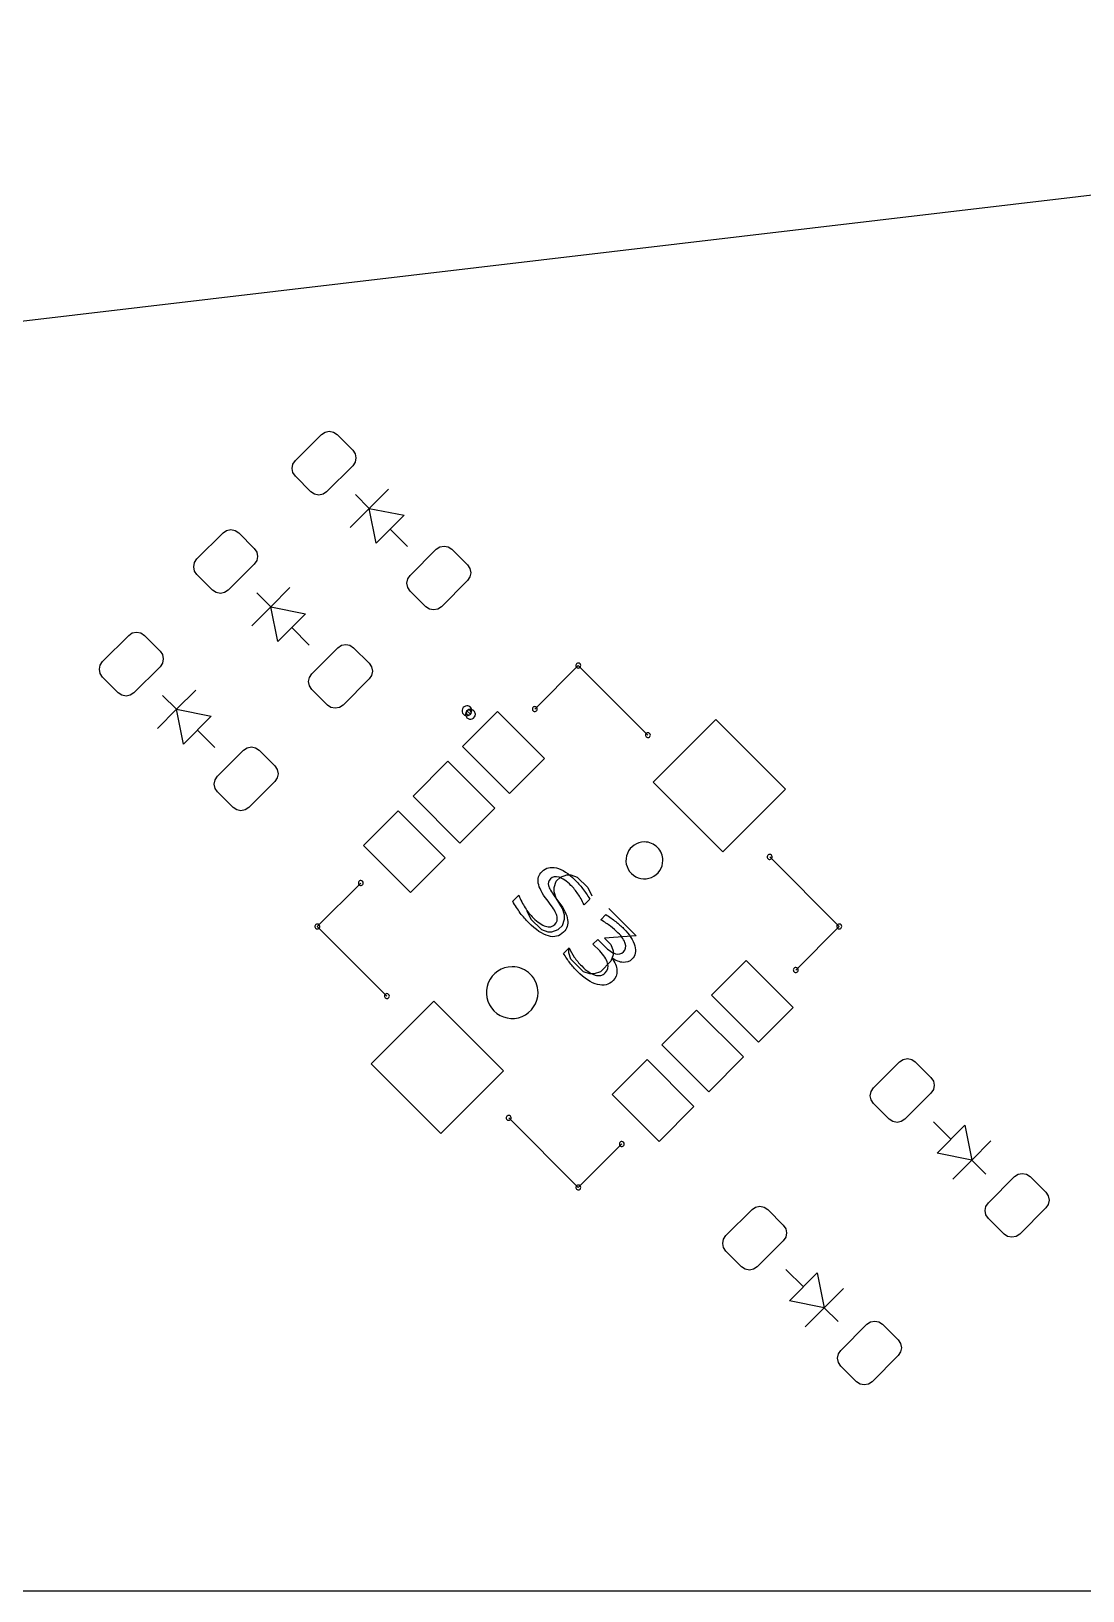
# Model space of a CAD drawing. Header units: millimetres. Extents: x 10 to 287, y 10 to 200.
# Drawn here: x 70.63 to 92, y 117.41 to 149.1 of the extents above; entities that cross this region are included whole.
import ezdxf

# ---------------------------------------------------------------- set-up
doc = ezdxf.new("R2010")
doc.units = ezdxf.units.MM
doc.layers.get('0').update_dxf_attribs({"linetype": 'CONTINUOUS'})

msp = doc.modelspace()

# ---------------------------------------------------------------- linework, layer by layer
at = {"color": 7}
for points in [[(120.4495, 149.1021), (47.0489, 140.4462)], [(77.5025, 139.4047), (77.8914, 139.7936)], [(77.2197, 139.6875), (77.5025, 139.4047), (77.1136, 139.0158)], [(77.5025, 139.4047), (78.2096, 139.2633)], [(77.6439, 138.6976), (77.5025, 139.4047)], [(78.2096, 139.2633), (77.6439, 138.6976)], [(77.9268, 138.9804), (78.2803, 138.6269)], [(75.2197, 137.6875), (75.5025, 137.4047), (75.1136, 137.0158)], [(75.5025, 137.4047), (75.8914, 137.7936)], [(75.5025, 137.4047), (76.2096, 137.2633)], [(75.6439, 136.6976), (75.5025, 137.4047)], [(76.2096, 137.2633), (75.6439, 136.6976)], [(75.9268, 136.9804), (76.2803, 136.6269)], [(81.75, 136.2105), (83.1642, 134.7963)], [(83.1642, 134.7963), (81.75, 136.2105)], [(73.5858, 135.3214), (73.9747, 135.7103)], [(73.3029, 135.6043), (73.5858, 135.3214), (73.1969, 134.9325)], [(73.5858, 135.3214), (74.2929, 135.18)], [(73.7272, 134.6143), (73.5858, 135.3214)], [(74.2929, 135.18), (73.7272, 134.6143)], [(79.4873, 135.2913), (79.558, 135.2206)], [(74.0101, 134.8971), (74.3636, 134.5436)], [(85.6391, 132.3214), (87.0533, 130.9072)], [(86.1694, 130.0233), (87.0533, 130.9072), (85.6391, 132.3214)], [(80.7024, 131.2281), (80.788, 131.057), (81.0018, 130.8432), (81.1301, 130.8004), (81.2156, 130.8004), (81.3439, 130.8432), (81.4294, 130.9287), (81.4722, 131.057), (81.4722, 131.1425), (81.4294, 131.2708), (81.3011, 131.4846), (81.2584, 131.6129), (81.2584, 131.6985), (81.3011, 131.8268), (81.3867, 131.9123), (81.5149, 131.955), (81.6005, 131.955), (81.7288, 131.9123), (81.9426, 131.6985), (82.0281, 131.5274)], [(76.4467, 130.9072), (77.3306, 131.7911)], [(77.3306, 131.7911), (76.4467, 130.9072)], [(80.416866, 131.419453), (80.538471, 131.541058)], [(81.198648, 131.334547), (81.114878, 131.446376)], [(81.27543, 131.51152), (81.35782, 131.399899)], [(82.3702, 131.2708), (82.9261, 130.7149), (82.2847, 130.6721), (82.413, 130.5439), (82.4557, 130.4156), (82.4557, 130.33), (82.413, 130.2018), (82.1992, 129.9879), (82.0709, 129.9452), (81.9853, 129.9452), (81.8571, 129.9879), (81.6005, 130.2445), (81.5577, 130.3728), (81.5577, 130.4583)], [(81.981844, 131.465744), (81.866669, 131.35057)], [(76.4467, 130.9072), (77.8609, 129.493)], [(77.8609, 129.493), (76.4467, 130.9072)], [(82.205645, 131.045502), (82.310881, 131.150739)], [(87.0533, 130.9072), (86.1694, 130.0233)], [(82.185379, 130.409802), (82.047028, 130.548153), (82.144078, 130.645203), (82.28879, 130.500491)], [(81.450175, 130.361583), (81.56418, 130.475588)], [(80.3358, 127.0181), (81.75, 125.6039)], [(81.75, 125.6039), (80.3358, 127.0181)], [(89.3232, 126.584), (88.9697, 126.9375)], [(89.0404, 126.3011), (89.6061, 126.8668)], [(89.6061, 126.8668), (89.7475, 126.1597), (89.0404, 126.3011)], [(89.7475, 126.1597), (90.1364, 126.5486)], [(89.7475, 126.1597), (89.3586, 125.7708)], [(90.0303, 125.8769), (89.7475, 126.1597)], [(86.3232, 123.584), (85.9697, 123.9375)], [(86.0404, 123.3011), (86.6061, 123.8668)], [(86.6061, 123.8668), (86.7475, 123.1597), (86.0404, 123.3011)], [(86.7475, 123.1597), (87.1364, 123.5486)], [(86.7475, 123.1597), (86.3586, 122.7708)], [(87.0303, 122.8769), (86.7475, 123.1597)], [(68.4342, 117.4072), (97.0946, 117.4072)]]:
    msp.add_lwpolyline(points, dxfattribs=at)
for points in [[(76.5302, 140.9073), (76.6032, 140.9561), (76.6893, 140.9732), (76.7754, 140.9561), (76.8484, 140.9073), (77.1666, 140.5891), (77.2154, 140.5161), (77.2325, 140.43), (77.2154, 140.3439), (77.1666, 140.2709), (76.6363, 139.7406), (76.5633, 139.6918), (76.4772, 139.6747), (76.3911, 139.6918), (76.3181, 139.7406), (75.9999, 140.0588), (75.9511, 140.1318), (75.934, 140.2179), (75.9511, 140.304), (75.9999, 140.377)], [(76.5302, 140.9073), (76.6032, 140.9561), (76.6893, 140.9732), (76.7754, 140.9561), (76.8484, 140.9073), (77.1666, 140.5891), (77.2154, 140.5161), (77.2325, 140.43), (77.2154, 140.3439), (77.1666, 140.2709), (76.6363, 139.7406), (76.5633, 139.6918), (76.4772, 139.6747), (76.3911, 139.6918), (76.3181, 139.7406), (75.9999, 140.0588), (75.9511, 140.1318), (75.934, 140.2179), (75.9511, 140.304), (75.9999, 140.377)], [(76.5302, 140.9073), (76.6032, 140.9561), (76.6893, 140.9732), (76.7754, 140.9561), (76.8484, 140.9073), (77.1666, 140.5891), (77.2154, 140.5161), (77.2325, 140.43), (77.2154, 140.3439), (77.1666, 140.2709), (76.6363, 139.7406), (76.5633, 139.6918), (76.4772, 139.6747), (76.3911, 139.6918), (76.3181, 139.7406), (75.9999, 140.0588), (75.9511, 140.1318), (75.934, 140.2179), (75.9511, 140.304), (75.9999, 140.377)], [(74.5302, 138.9073), (74.6032, 138.9561), (74.6893, 138.9732), (74.7754, 138.9561), (74.8484, 138.9073), (75.1666, 138.5891), (75.2154, 138.5161), (75.2325, 138.43), (75.2154, 138.3439), (75.1666, 138.2709), (74.6363, 137.7406), (74.5633, 137.6918), (74.4772, 137.6747), (74.3911, 137.6918), (74.3181, 137.7406), (73.9999, 138.0588), (73.9511, 138.1318), (73.934, 138.2179), (73.9511, 138.304), (73.9999, 138.377)], [(74.5302, 138.9073), (74.6032, 138.9561), (74.6893, 138.9732), (74.7754, 138.9561), (74.8484, 138.9073), (75.1666, 138.5891), (75.2154, 138.5161), (75.2325, 138.43), (75.2154, 138.3439), (75.1666, 138.2709), (74.6363, 137.7406), (74.5633, 137.6918), (74.4772, 137.6747), (74.3911, 137.6918), (74.3181, 137.7406), (73.9999, 138.0588), (73.9511, 138.1318), (73.934, 138.2179), (73.9511, 138.304), (73.9999, 138.377)], [(74.5302, 138.9073), (74.6032, 138.9561), (74.6893, 138.9732), (74.7754, 138.9561), (74.8484, 138.9073), (75.1666, 138.5891), (75.2154, 138.5161), (75.2325, 138.43), (75.2154, 138.3439), (75.1666, 138.2709), (74.6363, 137.7406), (74.5633, 137.6918), (74.4772, 137.6747), (74.3911, 137.6918), (74.3181, 137.7406), (73.9999, 138.0588), (73.9511, 138.1318), (73.934, 138.2179), (73.9511, 138.304), (73.9999, 138.377)], [(78.8637, 138.5738), (78.9367, 138.6226), (79.0228, 138.6397), (79.1089, 138.6226), (79.1819, 138.5738), (79.5001, 138.2556), (79.5489, 138.1826), (79.566, 138.0965), (79.5489, 138.0104), (79.5001, 137.9374), (78.9698, 137.4071), (78.8968, 137.3583), (78.8107, 137.3412), (78.7246, 137.3583), (78.6516, 137.4071), (78.3334, 137.7253), (78.2846, 137.7983), (78.2675, 137.8844), (78.2846, 137.9705), (78.3334, 138.0435)], [(78.8637, 138.5738), (78.9367, 138.6226), (79.0228, 138.6397), (79.1089, 138.6226), (79.1819, 138.5738), (79.5001, 138.2556), (79.5489, 138.1826), (79.566, 138.0965), (79.5489, 138.0104), (79.5001, 137.9374), (78.9698, 137.4071), (78.8968, 137.3583), (78.8107, 137.3412), (78.7246, 137.3583), (78.6516, 137.4071), (78.3334, 137.7253), (78.2846, 137.7983), (78.2675, 137.8844), (78.2846, 137.9705), (78.3334, 138.0435)], [(78.8637, 138.5738), (78.9367, 138.6226), (79.0228, 138.6397), (79.1089, 138.6226), (79.1819, 138.5738), (79.5001, 138.2556), (79.5489, 138.1826), (79.566, 138.0965), (79.5489, 138.0104), (79.5001, 137.9374), (78.9698, 137.4071), (78.8968, 137.3583), (78.8107, 137.3412), (78.7246, 137.3583), (78.6516, 137.4071), (78.3334, 137.7253), (78.2846, 137.7983), (78.2675, 137.8844), (78.2846, 137.9705), (78.3334, 138.0435)], [(72.6135, 136.824), (72.6865, 136.8728), (72.7726, 136.8899), (72.8587, 136.8728), (72.9317, 136.824), (73.2499, 136.5058), (73.2987, 136.4328), (73.3158, 136.3467), (73.2987, 136.2606), (73.2499, 136.1876), (72.7196, 135.6573), (72.6466, 135.6085), (72.5605, 135.5914), (72.4744, 135.6085), (72.4014, 135.6573), (72.0832, 135.9755), (72.0344, 136.0485), (72.0173, 136.1346), (72.0344, 136.2207), (72.0832, 136.2937)], [(72.6135, 136.824), (72.6865, 136.8728), (72.7726, 136.8899), (72.8587, 136.8728), (72.9317, 136.824), (73.2499, 136.5058), (73.2987, 136.4328), (73.3158, 136.3467), (73.2987, 136.2606), (73.2499, 136.1876), (72.7196, 135.6573), (72.6466, 135.6085), (72.5605, 135.5914), (72.4744, 135.6085), (72.4014, 135.6573), (72.0832, 135.9755), (72.0344, 136.0485), (72.0173, 136.1346), (72.0344, 136.2207), (72.0832, 136.2937)], [(72.6135, 136.824), (72.6865, 136.8728), (72.7726, 136.8899), (72.8587, 136.8728), (72.9317, 136.824), (73.2499, 136.5058), (73.2987, 136.4328), (73.3158, 136.3467), (73.2987, 136.2606), (73.2499, 136.1876), (72.7196, 135.6573), (72.6466, 135.6085), (72.5605, 135.5914), (72.4744, 135.6085), (72.4014, 135.6573), (72.0832, 135.9755), (72.0344, 136.0485), (72.0173, 136.1346), (72.0344, 136.2207), (72.0832, 136.2937)], [(76.8637, 136.5738), (76.9367, 136.6226), (77.0228, 136.6397), (77.1089, 136.6226), (77.1819, 136.5738), (77.5001, 136.2556), (77.5489, 136.1826), (77.566, 136.0965), (77.5489, 136.0104), (77.5001, 135.9374), (76.9698, 135.4071), (76.8968, 135.3583), (76.8107, 135.3412), (76.7246, 135.3583), (76.6516, 135.4071), (76.3334, 135.7253), (76.2846, 135.7983), (76.2675, 135.8844), (76.2846, 135.9705), (76.3334, 136.0435)], [(76.8637, 136.5738), (76.9367, 136.6226), (77.0228, 136.6397), (77.1089, 136.6226), (77.1819, 136.5738), (77.5001, 136.2556), (77.5489, 136.1826), (77.566, 136.0965), (77.5489, 136.0104), (77.5001, 135.9374), (76.9698, 135.4071), (76.8968, 135.3583), (76.8107, 135.3412), (76.7246, 135.3583), (76.6516, 135.4071), (76.3334, 135.7253), (76.2846, 135.7983), (76.2675, 135.8844), (76.2846, 135.9705), (76.3334, 136.0435)], [(76.8637, 136.5738), (76.9367, 136.6226), (77.0228, 136.6397), (77.1089, 136.6226), (77.1819, 136.5738), (77.5001, 136.2556), (77.5489, 136.1826), (77.566, 136.0965), (77.5489, 136.0104), (77.5001, 135.9374), (76.9698, 135.4071), (76.8968, 135.3583), (76.8107, 135.3412), (76.7246, 135.3583), (76.6516, 135.4071), (76.3334, 135.7253), (76.2846, 135.7983), (76.2675, 135.8844), (76.2846, 135.9705), (76.3334, 136.0435)], [(80.8661, 135.3266), (81.75, 136.2105)], [(81.75, 136.2605), (81.75, 136.2605)], [(79.4873, 135.3913)], [(80.8661, 135.3766)], [(80.3535, 133.6119), (79.3989, 134.5665), (80.106, 135.2736), (81.0606, 134.319)], [(80.3535, 133.6119), (79.3989, 134.5665), (80.106, 135.2736), (81.0606, 134.319)], [(80.3535, 133.6119), (79.3989, 134.5665), (80.106, 135.2736), (81.0606, 134.319)], [(79.558, 135.3206)], [(84.6845, 132.4275), (83.2703, 133.8417), (84.5431, 135.1145), (85.9573, 133.7003)], [(84.6845, 132.4275), (83.2703, 133.8417), (84.5431, 135.1145), (85.9573, 133.7003)], [(84.6845, 132.4275), (83.2703, 133.8417), (84.5431, 135.1145), (85.9573, 133.7003)], [(83.1642, 134.8463)], [(74.947, 134.4906), (75.02, 134.5393), (75.1061, 134.5565), (75.1922, 134.5393), (75.2652, 134.4906), (75.5834, 134.1724), (75.6321, 134.0994), (75.6493, 134.0133), (75.6321, 133.9272), (75.5834, 133.8542), (75.053, 133.3238), (74.98, 133.2751), (74.8939, 133.2579), (74.8078, 133.2751), (74.7348, 133.3238), (74.4166, 133.642), (74.3679, 133.715), (74.3507, 133.8011), (74.3679, 133.8872), (74.4166, 133.9602)], [(74.947, 134.4906), (75.02, 134.5393), (75.1061, 134.5565), (75.1922, 134.5393), (75.2652, 134.4906), (75.5834, 134.1724), (75.6321, 134.0994), (75.6493, 134.0133), (75.6321, 133.9272), (75.5834, 133.8542), (75.053, 133.3238), (74.98, 133.2751), (74.8939, 133.2579), (74.8078, 133.2751), (74.7348, 133.3238), (74.4166, 133.642), (74.3679, 133.715), (74.3507, 133.8011), (74.3679, 133.8872), (74.4166, 133.9602)], [(74.947, 134.4906), (75.02, 134.5393), (75.1061, 134.5565), (75.1922, 134.5393), (75.2652, 134.4906), (75.5834, 134.1724), (75.6321, 134.0994), (75.6493, 134.0133), (75.6321, 133.9272), (75.5834, 133.8542), (75.053, 133.3238), (74.98, 133.2751), (74.8939, 133.2579), (74.8078, 133.2751), (74.7348, 133.3238), (74.4166, 133.642), (74.3679, 133.715), (74.3507, 133.8011), (74.3679, 133.8872), (74.4166, 133.9602)], [(79.3458, 132.6043), (78.3912, 133.5589), (79.0983, 134.266), (80.0529, 133.3114)], [(79.3458, 132.6043), (78.3912, 133.5589), (79.0983, 134.266), (80.0529, 133.3114)], [(79.3458, 132.6043), (78.3912, 133.5589), (79.0983, 134.266), (80.0529, 133.3114)], [(78.3382, 131.5966), (77.3836, 132.5512), (78.0907, 133.2583), (79.0453, 132.3037)], [(78.3382, 131.5966), (77.3836, 132.5512), (78.0907, 133.2583), (79.0453, 132.3037)], [(78.3382, 131.5966), (77.3836, 132.5512), (78.0907, 133.2583), (79.0453, 132.3037)], [(83.0935, 132.6257)], [(83.0935, 132.6257)], [(83.0935, 132.6257)], [(83.0935, 132.6257)], [(83.0935, 132.6257)], [(83.0935, 132.6257)], [(85.6391, 132.3714)], [(77.3306, 131.8411)], [(81.981836, 131.465735)], [(76.4467, 130.9572), (76.4467, 130.9572)], [(87.0533, 130.9572), (87.0533, 130.9572)], [(82.431213, 130.269222)], [(80.4065, 130.0887)], [(80.4065, 130.0887)], [(80.4065, 130.0887)], [(80.4065, 130.0887)], [(80.4065, 130.0887)], [(80.4065, 130.0887)], [(85.4093, 128.5561), (84.4547, 129.5107), (85.1618, 130.2178), (86.1164, 129.2632)], [(85.4093, 128.5561), (84.4547, 129.5107), (85.1618, 130.2178), (86.1164, 129.2632)], [(85.4093, 128.5561), (84.4547, 129.5107), (85.1618, 130.2178), (86.1164, 129.2632)], [(86.1694, 130.0733)], [(78.9569, 126.6999), (77.5427, 128.1141), (78.8155, 129.3869), (80.2297, 127.9727)], [(78.9569, 126.6999), (77.5427, 128.1141), (78.8155, 129.3869), (80.2297, 127.9727)], [(78.9569, 126.6999), (77.5427, 128.1141), (78.8155, 129.3869), (80.2297, 127.9727)], [(77.8609, 129.543)], [(84.4017, 127.5484), (83.4471, 128.503), (84.1542, 129.2101), (85.1088, 128.2555)], [(84.4017, 127.5484), (83.4471, 128.503), (84.1542, 129.2101), (85.1088, 128.2555)], [(84.4017, 127.5484), (83.4471, 128.503), (84.1542, 129.2101), (85.1088, 128.2555)], [(83.394, 126.5408), (82.4394, 127.4954), (83.1465, 128.2025), (84.1011, 127.2479)], [(83.394, 126.5408), (82.4394, 127.4954), (83.1465, 128.2025), (84.1011, 127.2479)], [(83.394, 126.5408), (82.4394, 127.4954), (83.1465, 128.2025), (84.1011, 127.2479)], [(88.3863, 126.9906), (88.3133, 126.9418), (88.2272, 126.9247), (88.1411, 126.9418), (88.0681, 126.9906), (87.7499, 127.3088), (87.7011, 127.3818), (87.684, 127.4679), (87.7011, 127.554), (87.7499, 127.627), (88.2802, 128.1573), (88.3532, 128.2061), (88.4393, 128.2232), (88.5254, 128.2061), (88.5984, 128.1573), (88.9166, 127.8391), (88.9654, 127.7661), (88.9825, 127.68), (88.9654, 127.5939), (88.9166, 127.5209)], [(88.3863, 126.9906), (88.3133, 126.9418), (88.2272, 126.9247), (88.1411, 126.9418), (88.0681, 126.9906), (87.7499, 127.3088), (87.7011, 127.3818), (87.684, 127.4679), (87.7011, 127.554), (87.7499, 127.627), (88.2802, 128.1573), (88.3532, 128.2061), (88.4393, 128.2232), (88.5254, 128.2061), (88.5984, 128.1573), (88.9166, 127.8391), (88.9654, 127.7661), (88.9825, 127.68), (88.9654, 127.5939), (88.9166, 127.5209)], [(88.3863, 126.9906), (88.3133, 126.9418), (88.2272, 126.9247), (88.1411, 126.9418), (88.0681, 126.9906), (87.7499, 127.3088), (87.7011, 127.3818), (87.684, 127.4679), (87.7011, 127.554), (87.7499, 127.627), (88.2802, 128.1573), (88.3532, 128.2061), (88.4393, 128.2232), (88.5254, 128.2061), (88.5984, 128.1573), (88.9166, 127.8391), (88.9654, 127.7661), (88.9825, 127.68), (88.9654, 127.5939), (88.9166, 127.5209)], [(80.3358, 127.0681)], [(81.75, 125.6039), (82.6339, 126.4878)], [(82.6339, 126.5378)], [(90.7198, 124.6571), (90.6468, 124.6083), (90.5607, 124.5912), (90.4746, 124.6083), (90.4016, 124.6571), (90.0834, 124.9753), (90.0346, 125.0483), (90.0175, 125.1344), (90.0346, 125.2205), (90.0834, 125.2935), (90.6137, 125.8238), (90.6867, 125.8726), (90.7728, 125.8897), (90.8589, 125.8726), (90.9319, 125.8238), (91.2501, 125.5056), (91.2989, 125.4326), (91.316, 125.3465), (91.2989, 125.2604), (91.2501, 125.1874)], [(90.7198, 124.6571), (90.6468, 124.6083), (90.5607, 124.5912), (90.4746, 124.6083), (90.4016, 124.6571), (90.0834, 124.9753), (90.0346, 125.0483), (90.0175, 125.1344), (90.0346, 125.2205), (90.0834, 125.2935), (90.6137, 125.8238), (90.6867, 125.8726), (90.7728, 125.8897), (90.8589, 125.8726), (90.9319, 125.8238), (91.2501, 125.5056), (91.2989, 125.4326), (91.316, 125.3465), (91.2989, 125.2604), (91.2501, 125.1874)], [(90.7198, 124.6571), (90.6468, 124.6083), (90.5607, 124.5912), (90.4746, 124.6083), (90.4016, 124.6571), (90.0834, 124.9753), (90.0346, 125.0483), (90.0175, 125.1344), (90.0346, 125.2205), (90.0834, 125.2935), (90.6137, 125.8238), (90.6867, 125.8726), (90.7728, 125.8897), (90.8589, 125.8726), (90.9319, 125.8238), (91.2501, 125.5056), (91.2989, 125.4326), (91.316, 125.3465), (91.2989, 125.2604), (91.2501, 125.1874)], [(81.75, 125.6539), (81.75, 125.6539)], [(85.3863, 123.9906), (85.3133, 123.9418), (85.2272, 123.9247), (85.1411, 123.9418), (85.0681, 123.9906), (84.7499, 124.3088), (84.7011, 124.3818), (84.684, 124.4679), (84.7011, 124.554), (84.7499, 124.627), (85.2802, 125.1573), (85.3532, 125.2061), (85.4393, 125.2232), (85.5254, 125.2061), (85.5984, 125.1573), (85.9166, 124.8391), (85.9654, 124.7661), (85.9825, 124.68), (85.9654, 124.5939), (85.9166, 124.5209)], [(85.3863, 123.9906), (85.3133, 123.9418), (85.2272, 123.9247), (85.1411, 123.9418), (85.0681, 123.9906), (84.7499, 124.3088), (84.7011, 124.3818), (84.684, 124.4679), (84.7011, 124.554), (84.7499, 124.627), (85.2802, 125.1573), (85.3532, 125.2061), (85.4393, 125.2232), (85.5254, 125.2061), (85.5984, 125.1573), (85.9166, 124.8391), (85.9654, 124.7661), (85.9825, 124.68), (85.9654, 124.5939), (85.9166, 124.5209)], [(85.3863, 123.9906), (85.3133, 123.9418), (85.2272, 123.9247), (85.1411, 123.9418), (85.0681, 123.9906), (84.7499, 124.3088), (84.7011, 124.3818), (84.684, 124.4679), (84.7011, 124.554), (84.7499, 124.627), (85.2802, 125.1573), (85.3532, 125.2061), (85.4393, 125.2232), (85.5254, 125.2061), (85.5984, 125.1573), (85.9166, 124.8391), (85.9654, 124.7661), (85.9825, 124.68), (85.9654, 124.5939), (85.9166, 124.5209)], [(87.7198, 121.6571), (87.6468, 121.6083), (87.5607, 121.5912), (87.4746, 121.6083), (87.4016, 121.6571), (87.0834, 121.9753), (87.0346, 122.0483), (87.0175, 122.1344), (87.0346, 122.2205), (87.0834, 122.2935), (87.6137, 122.8238), (87.6867, 122.8726), (87.7728, 122.8897), (87.8589, 122.8726), (87.9319, 122.8238), (88.2501, 122.5056), (88.2989, 122.4326), (88.316, 122.3465), (88.2989, 122.2604), (88.2501, 122.1874)], [(87.7198, 121.6571), (87.6468, 121.6083), (87.5607, 121.5912), (87.4746, 121.6083), (87.4016, 121.6571), (87.0834, 121.9753), (87.0346, 122.0483), (87.0175, 122.1344), (87.0346, 122.2205), (87.0834, 122.2935), (87.6137, 122.8238), (87.6867, 122.8726), (87.7728, 122.8897), (87.8589, 122.8726), (87.9319, 122.8238), (88.2501, 122.5056), (88.2989, 122.4326), (88.316, 122.3465), (88.2989, 122.2604), (88.2501, 122.1874)], [(87.7198, 121.6571), (87.6468, 121.6083), (87.5607, 121.5912), (87.4746, 121.6083), (87.4016, 121.6571), (87.0834, 121.9753), (87.0346, 122.0483), (87.0175, 122.1344), (87.0346, 122.2205), (87.0834, 122.2935), (87.6137, 122.8238), (87.6867, 122.8726), (87.7728, 122.8897), (87.8589, 122.8726), (87.9319, 122.8238), (88.2501, 122.5056), (88.2989, 122.4326), (88.316, 122.3465), (88.2989, 122.2604), (88.2501, 122.1874)]]:
    msp.add_lwpolyline(points, close=True, dxfattribs=at)
for points in [[(81.703806, 136.229634), (81.696067, 136.21095), (81.700345, 136.189445), (81.714645, 136.175145)], [(81.703806, 136.229634), (81.696067, 136.21095), (81.700345, 136.189445), (81.714645, 136.175145)], [(81.75, 136.2605), (81.729777, 136.2605), (81.711545, 136.248318), (81.703806, 136.229634)], [(81.75, 136.2605), (81.729777, 136.2605), (81.711545, 136.248318), (81.703806, 136.229634)], [(81.714645, 136.175145), (81.728945, 136.160845), (81.75045, 136.156567), (81.769134, 136.164306)], [(81.714645, 136.175145), (81.728945, 136.160845), (81.75045, 136.156567), (81.769134, 136.164306)], [(81.785355, 136.245855), (81.775979, 136.255232), (81.763261, 136.2605), (81.75, 136.2605)], [(81.785355, 136.245855), (81.775979, 136.255232), (81.763261, 136.2605), (81.75, 136.2605)], [(81.769134, 136.164306), (81.787818, 136.172045), (81.8, 136.190277), (81.8, 136.2105)], [(81.769134, 136.164306), (81.787818, 136.172045), (81.8, 136.190277), (81.8, 136.2105)], [(81.8, 136.2105), (81.8, 136.223761), (81.794732, 136.236479), (81.785355, 136.245855)], [(81.8, 136.2105), (81.8, 136.223761), (81.794732, 136.236479), (81.785355, 136.245855)], [(79.4873, 135.3913), (79.446854, 135.3913), (79.41039, 135.366936), (79.394912, 135.329568)], [(79.558011, 135.362011), (79.539257, 135.380764), (79.513822, 135.3913), (79.4873, 135.3913)], [(79.5873, 135.2913), (79.5873, 135.317822), (79.576764, 135.343257), (79.558011, 135.362011)], [(80.819906, 135.345734), (80.812167, 135.32705), (80.816445, 135.305545), (80.830745, 135.291245)], [(80.8661, 135.3766), (80.845877, 135.3766), (80.827645, 135.364418), (80.819906, 135.345734)], [(80.901455, 135.361955), (80.892079, 135.371332), (80.879361, 135.3766), (80.8661, 135.3766)], [(80.9161, 135.3266), (80.9161, 135.339861), (80.910832, 135.352579), (80.901455, 135.361955)], [(79.394912, 135.329568), (79.379434, 135.292201), (79.38799, 135.249189), (79.416589, 135.220589)], [(79.416589, 135.220589), (79.445189, 135.19199), (79.488201, 135.183434), (79.525568, 135.198912)], [(79.465612, 135.258868), (79.450134, 135.221501), (79.45869, 135.178489), (79.487289, 135.149889)], [(79.558, 135.3206), (79.517554, 135.3206), (79.48109, 135.296236), (79.465612, 135.258868)], [(79.4873, 135.2913), (79.468351, 135.271681), (79.468622, 135.240496), (79.487909, 135.221209)], [(79.487289, 135.149889), (79.515889, 135.12129), (79.558901, 135.112734), (79.596268, 135.128212)], [(79.535925, 135.304935), (79.518444, 135.309511), (79.499854, 135.304298), (79.4873, 135.2913)], [(79.487909, 135.221209), (79.507196, 135.201922), (79.538381, 135.201651), (79.558, 135.2206)], [(79.525568, 135.198912), (79.562936, 135.21439), (79.5873, 135.250854), (79.5873, 135.2913)], [(79.571635, 135.269225), (79.567059, 135.286707), (79.553407, 135.300359), (79.535925, 135.304935)], [(79.628711, 135.291311), (79.609957, 135.310064), (79.584522, 135.3206), (79.558, 135.3206)], [(79.558, 135.2206), (79.570998, 135.233154), (79.576211, 135.251744), (79.571635, 135.269225)], [(79.596268, 135.128212), (79.633636, 135.14369), (79.658, 135.180154), (79.658, 135.2206)], [(79.658, 135.2206), (79.658, 135.247122), (79.647464, 135.272557), (79.628711, 135.291311)], [(80.830745, 135.291245), (80.845045, 135.276945), (80.86655, 135.272667), (80.885234, 135.280406)], [(80.885234, 135.280406), (80.903918, 135.288145), (80.9161, 135.306377), (80.9161, 135.3266)], [(83.118006, 134.815434), (83.110267, 134.79675), (83.114545, 134.775245), (83.128845, 134.760945)], [(83.1642, 134.8463), (83.143977, 134.8463), (83.125745, 134.834118), (83.118006, 134.815434)], [(83.128845, 134.760945), (83.143145, 134.746645), (83.16465, 134.742367), (83.183334, 134.750106)], [(83.199555, 134.831655), (83.190179, 134.841032), (83.177461, 134.8463), (83.1642, 134.8463)], [(83.183334, 134.750106), (83.202018, 134.757845), (83.2142, 134.776077), (83.2142, 134.7963)], [(83.2142, 134.7963), (83.2142, 134.809561), (83.208932, 134.822279), (83.199555, 134.831655)], [(83.0935, 132.6257), (82.941827, 132.6257), (82.805088, 132.534334), (82.747045, 132.394206)], [(83.0935, 132.6257), (82.941827, 132.6257), (82.805088, 132.534334), (82.747045, 132.394206)], [(83.0935, 132.6257), (82.941827, 132.6257), (82.805088, 132.534334), (82.747045, 132.394206)], [(83.0935, 132.6257), (82.941827, 132.6257), (82.805088, 132.534334), (82.747045, 132.394206)], [(83.0935, 132.6257), (82.941827, 132.6257), (82.805088, 132.534334), (82.747045, 132.394206)], [(83.0935, 132.6257), (82.941827, 132.6257), (82.805088, 132.534334), (82.747045, 132.394206)], [(83.358665, 132.515865), (83.288339, 132.586191), (83.192956, 132.6257), (83.0935, 132.6257)], [(83.358665, 132.515865), (83.288339, 132.586191), (83.192956, 132.6257), (83.0935, 132.6257)], [(83.358665, 132.515865), (83.288339, 132.586191), (83.192956, 132.6257), (83.0935, 132.6257)], [(83.358665, 132.515865), (83.288339, 132.586191), (83.192956, 132.6257), (83.0935, 132.6257)], [(83.358665, 132.515865), (83.288339, 132.586191), (83.192956, 132.6257), (83.0935, 132.6257)], [(83.358665, 132.515865), (83.288339, 132.586191), (83.192956, 132.6257), (83.0935, 132.6257)], [(83.4685, 132.2507), (83.4685, 132.350156), (83.428991, 132.445539), (83.358665, 132.515865)], [(83.4685, 132.2507), (83.4685, 132.350156), (83.428991, 132.445539), (83.358665, 132.515865)], [(83.4685, 132.2507), (83.4685, 132.350156), (83.428991, 132.445539), (83.358665, 132.515865)], [(83.4685, 132.2507), (83.4685, 132.350156), (83.428991, 132.445539), (83.358665, 132.515865)], [(83.4685, 132.2507), (83.4685, 132.350156), (83.428991, 132.445539), (83.358665, 132.515865)], [(83.4685, 132.2507), (83.4685, 132.350156), (83.428991, 132.445539), (83.358665, 132.515865)], [(82.747045, 132.394206), (82.689002, 132.254078), (82.721086, 132.092784), (82.828335, 131.985535)], [(82.747045, 132.394206), (82.689002, 132.254078), (82.721086, 132.092784), (82.828335, 131.985535)], [(82.747045, 132.394206), (82.689002, 132.254078), (82.721086, 132.092784), (82.828335, 131.985535)], [(82.747045, 132.394206), (82.689002, 132.254078), (82.721086, 132.092784), (82.828335, 131.985535)], [(82.747045, 132.394206), (82.689002, 132.254078), (82.721086, 132.092784), (82.828335, 131.985535)], [(82.747045, 132.394206), (82.689002, 132.254078), (82.721086, 132.092784), (82.828335, 131.985535)], [(83.237006, 131.904245), (83.377134, 131.962288), (83.4685, 132.099027), (83.4685, 132.2507)], [(83.237006, 131.904245), (83.377134, 131.962288), (83.4685, 132.099027), (83.4685, 132.2507)], [(83.237006, 131.904245), (83.377134, 131.962288), (83.4685, 132.099027), (83.4685, 132.2507)], [(83.237006, 131.904245), (83.377134, 131.962288), (83.4685, 132.099027), (83.4685, 132.2507)], [(83.237006, 131.904245), (83.377134, 131.962288), (83.4685, 132.099027), (83.4685, 132.2507)], [(83.237006, 131.904245), (83.377134, 131.962288), (83.4685, 132.099027), (83.4685, 132.2507)], [(85.592906, 132.340534), (85.585167, 132.32185), (85.589445, 132.300345), (85.603745, 132.286045)], [(85.6391, 132.3714), (85.618877, 132.3714), (85.600645, 132.359218), (85.592906, 132.340534)], [(85.603745, 132.286045), (85.618045, 132.271745), (85.63955, 132.267467), (85.658234, 132.275206)], [(85.674455, 132.356755), (85.665079, 132.366132), (85.652361, 132.3714), (85.6391, 132.3714)], [(85.658234, 132.275206), (85.676918, 132.282945), (85.6891, 132.301177), (85.6891, 132.3214)], [(85.6891, 132.3214), (85.6891, 132.334661), (85.683832, 132.347379), (85.674455, 132.356755)], [(80.937307, 131.788816), (80.921184, 131.879769), (80.946448, 131.958571), (81.013099, 132.025222)], [(81.013099, 132.025222), (81.090271, 132.102394), (81.187915, 132.126357), (81.306028, 132.097108)], [(81.183874, 131.873179), (81.14529, 131.834594), (81.131694, 131.789726), (81.143088, 131.738573)], [(81.361045, 131.908818), (81.288921, 131.931048), (81.229864, 131.919169), (81.183874, 131.873179)], [(81.306028, 132.097108), (81.424674, 132.067331), (81.548932, 131.987508), (81.678802, 131.857638)], [(81.601214, 131.743475), (81.51375, 131.830938), (81.433694, 131.886053), (81.361045, 131.908818)], [(81.678802, 131.857638), (81.734461, 131.80198), (81.787477, 131.741558), (81.83785, 131.676373)], [(82.828335, 131.985535), (82.935584, 131.878286), (83.096878, 131.846202), (83.237006, 131.904245)], [(82.828335, 131.985535), (82.935584, 131.878286), (83.096878, 131.846202), (83.237006, 131.904245)], [(82.828335, 131.985535), (82.935584, 131.878286), (83.096878, 131.846202), (83.237006, 131.904245)], [(82.828335, 131.985535), (82.935584, 131.878286), (83.096878, 131.846202), (83.237006, 131.904245)], [(82.828335, 131.985535), (82.935584, 131.878286), (83.096878, 131.846202), (83.237006, 131.904245)], [(82.828335, 131.985535), (82.935584, 131.878286), (83.096878, 131.846202), (83.237006, 131.904245)], [(77.284406, 131.810234), (77.276667, 131.79155), (77.280945, 131.770045), (77.295245, 131.755745)], [(77.3306, 131.8411), (77.310377, 131.8411), (77.292145, 131.828918), (77.284406, 131.810234)], [(77.295245, 131.755745), (77.309545, 131.741445), (77.33105, 131.737167), (77.349734, 131.744906)], [(77.365955, 131.826455), (77.356579, 131.835832), (77.343861, 131.8411), (77.3306, 131.8411)], [(77.349734, 131.744906), (77.368418, 131.752645), (77.3806, 131.770877), (77.3806, 131.7911)], [(77.3806, 131.7911), (77.3806, 131.804361), (77.375332, 131.817079), (77.365955, 131.826455)], [(80.538471, 131.541058), (80.576777, 131.448964), (80.620384, 131.364821), (80.669291, 131.28863)], [(81.114878, 131.446376), (81.01262, 131.583716), (80.95343, 131.697862), (80.937307, 131.788816)], [(81.143088, 131.738573), (81.155405, 131.68728), (81.19952, 131.611595), (81.27543, 131.51152)], [(81.74207, 131.571053), (81.698524, 131.635643), (81.651571, 131.693117), (81.601214, 131.743475)], [(81.866669, 131.35057), (81.82715, 131.432969), (81.785617, 131.506463), (81.74207, 131.571053)], [(81.83785, 131.676373), (81.888223, 131.611189), (81.936218, 131.540976), (81.981836, 131.465735)], [(80.571754, 131.181551), (80.518027, 131.253983), (80.466397, 131.333284), (80.416866, 131.419453)], [(80.669291, 131.28863), (80.718198, 131.212437), (80.772866, 131.144127), (80.833295, 131.083697)], [(81.320001, 131.104456), (81.308649, 131.164136), (81.268199, 131.240833), (81.198648, 131.334547)], [(81.35782, 131.399899), (81.460859, 131.263343), (81.519496, 131.145463), (81.53373, 131.046259)], [(76.400506, 130.926334), (76.392767, 130.90765), (76.397045, 130.886145), (76.411345, 130.871845)], [(76.400506, 130.926334), (76.392767, 130.90765), (76.397045, 130.886145), (76.411345, 130.871845)], [(76.4467, 130.9572), (76.426477, 130.9572), (76.408245, 130.945018), (76.400506, 130.926334)], [(76.4467, 130.9572), (76.426477, 130.9572), (76.408245, 130.945018), (76.400506, 130.926334)], [(76.482055, 130.942555), (76.472679, 130.951932), (76.459961, 130.9572), (76.4467, 130.9572)], [(76.482055, 130.942555), (76.472679, 130.951932), (76.459961, 130.9572), (76.4467, 130.9572)], [(76.465834, 130.861006), (76.484518, 130.868745), (76.4967, 130.886977), (76.4967, 130.9072)], [(76.465834, 130.861006), (76.484518, 130.868745), (76.4967, 130.886977), (76.4967, 130.9072)], [(76.4967, 130.9072), (76.4967, 130.920461), (76.491432, 130.933179), (76.482055, 130.942555)], [(76.4967, 130.9072), (76.4967, 130.920461), (76.491432, 130.933179), (76.482055, 130.942555)], [(80.737422, 130.987824), (80.681234, 131.044013), (80.626011, 131.108588), (80.571754, 131.181551)], [(81.141622, 130.71458), (81.021108, 130.74779), (80.886375, 130.838872), (80.737422, 130.987824)], [(80.833295, 131.083697), (80.924999, 130.991994), (81.009016, 130.934479), (81.085347, 130.911153)], [(81.085347, 130.911153), (81.161676, 130.887828), (81.224397, 130.900721), (81.273508, 130.949833)], [(81.273508, 130.949833), (81.316383, 130.992707), (81.33188, 131.044248), (81.320001, 131.104456)], [(81.53373, 131.046259), (81.548887, 130.946918), (81.520996, 130.861779), (81.450058, 130.79084)], [(82.404564, 130.912061), (82.347192, 130.955404), (82.280885, 130.999884), (82.205645, 131.045502)], [(82.310881, 131.150739), (82.384314, 131.102253), (82.450653, 131.054624), (82.509898, 131.007852)], [(82.556618, 130.781051), (82.512622, 130.825047), (82.461937, 130.868717), (82.404564, 130.912061)], [(82.509898, 131.007852), (82.569672, 130.960551), (82.623148, 130.913312), (82.670326, 130.866135)], [(87.007106, 130.926334), (86.999367, 130.90765), (87.003645, 130.886145), (87.017945, 130.871845)], [(87.007106, 130.926334), (86.999367, 130.90765), (87.003645, 130.886145), (87.017945, 130.871845)], [(87.0533, 130.9572), (87.033077, 130.9572), (87.014845, 130.945018), (87.007106, 130.926334)], [(87.0533, 130.9572), (87.033077, 130.9572), (87.014845, 130.945018), (87.007106, 130.926334)], [(87.088655, 130.942555), (87.079279, 130.951932), (87.066561, 130.9572), (87.0533, 130.9572)], [(87.088655, 130.942555), (87.079279, 130.951932), (87.066561, 130.9572), (87.0533, 130.9572)], [(87.072434, 130.861006), (87.091118, 130.868745), (87.1033, 130.886977), (87.1033, 130.9072)], [(87.072434, 130.861006), (87.091118, 130.868745), (87.1033, 130.886977), (87.1033, 130.9072)], [(87.1033, 130.9072), (87.1033, 130.920461), (87.098032, 130.933179), (87.088655, 130.942555)], [(87.1033, 130.9072), (87.1033, 130.920461), (87.098032, 130.933179), (87.088655, 130.942555)], [(76.411345, 130.871845), (76.425645, 130.857545), (76.44715, 130.853267), (76.465834, 130.861006)], [(76.411345, 130.871845), (76.425645, 130.857545), (76.44715, 130.853267), (76.465834, 130.861006)], [(81.450058, 130.79084), (81.36548, 130.706262), (81.262668, 130.680842), (81.141622, 130.71458)], [(82.705635, 130.559541), (82.686864, 130.626641), (82.637191, 130.700477), (82.556618, 130.781051)], [(82.670326, 130.866135), (82.792244, 130.744216), (82.868258, 130.62728), (82.898366, 130.515326)], [(87.017945, 130.871845), (87.032245, 130.857545), (87.05375, 130.853267), (87.072434, 130.861006)], [(87.017945, 130.871845), (87.032245, 130.857545), (87.05375, 130.853267), (87.072434, 130.861006)], [(81.581023, 130.166431), (81.535559, 130.225924), (81.491943, 130.290974), (81.450175, 130.361583)], [(81.56418, 130.475588), (81.589612, 130.411963), (81.623959, 130.348775), (81.667221, 130.286025)], [(81.667221, 130.286025), (81.710486, 130.223273), (81.761007, 130.163007), (81.818786, 130.105229)], [(82.345877, 130.161608), (82.326342, 130.239607), (82.272842, 130.322338), (82.185379, 130.409802)], [(82.28879, 130.500491), (82.367772, 130.421509), (82.439699, 130.372577), (82.50457, 130.353696)], [(82.43121, 130.269208), (82.495989, 130.180264), (82.530749, 130.095225), (82.535489, 130.014092)], [(82.660814, 130.177592), (82.590046, 130.182099), (82.513513, 130.212642), (82.431213, 130.269222)], [(82.50457, 130.353696), (82.569832, 130.335208), (82.624288, 130.34779), (82.66794, 130.391442)], [(82.66794, 130.391442), (82.712762, 130.436263), (82.725326, 130.492296), (82.705635, 130.559541)], [(82.898366, 130.515326), (82.928861, 130.403759), (82.90942, 130.313287), (82.840043, 130.243911)], [(80.4065, 130.0887), (80.194157, 130.0887), (80.002723, 129.960788), (79.921463, 129.764609)], [(80.4065, 130.0887), (80.194157, 130.0887), (80.002723, 129.960788), (79.921463, 129.764609)], [(80.4065, 130.0887), (80.194157, 130.0887), (80.002723, 129.960788), (79.921463, 129.764609)], [(80.4065, 130.0887), (80.194157, 130.0887), (80.002723, 129.960788), (79.921463, 129.764609)], [(80.4065, 130.0887), (80.194157, 130.0887), (80.002723, 129.960788), (79.921463, 129.764609)], [(80.4065, 130.0887), (80.194157, 130.0887), (80.002723, 129.960788), (79.921463, 129.764609)], [(80.777731, 129.934931), (80.679274, 130.033388), (80.545739, 130.0887), (80.4065, 130.0887)], [(80.777731, 129.934931), (80.679274, 130.033388), (80.545739, 130.0887), (80.4065, 130.0887)], [(80.777731, 129.934931), (80.679274, 130.033388), (80.545739, 130.0887), (80.4065, 130.0887)], [(80.777731, 129.934931), (80.679274, 130.033388), (80.545739, 130.0887), (80.4065, 130.0887)], [(80.777731, 129.934931), (80.679274, 130.033388), (80.545739, 130.0887), (80.4065, 130.0887)], [(80.777731, 129.934931), (80.679274, 130.033388), (80.545739, 130.0887), (80.4065, 130.0887)], [(81.724168, 130.001069), (81.67434, 130.050897), (81.626625, 130.106017), (81.581023, 130.166431)], [(82.138402, 129.728318), (82.010668, 129.761729), (81.87259, 129.852646), (81.724168, 130.001069)], [(81.818786, 130.105229), (81.919501, 130.004513), (82.010714, 129.942532), (82.092424, 129.919286)], [(82.092424, 129.919286), (82.174664, 129.89551), (82.243652, 129.911489), (82.299387, 129.967225)], [(82.299387, 129.967225), (82.350836, 130.018673), (82.366332, 130.083468), (82.345877, 130.161608)], [(82.535489, 130.014092), (82.540759, 129.932426), (82.515332, 129.86353), (82.459207, 129.807406)], [(82.840043, 130.243911), (82.791713, 130.195581), (82.73197, 130.173474), (82.660814, 130.177592)], [(86.123206, 130.042434), (86.115467, 130.02375), (86.119745, 130.002245), (86.134045, 129.987945)], [(86.1694, 130.0733), (86.149177, 130.0733), (86.130945, 130.061118), (86.123206, 130.042434)], [(86.134045, 129.987945), (86.148345, 129.973645), (86.16985, 129.969367), (86.188534, 129.977106)], [(86.204755, 130.058655), (86.195379, 130.068032), (86.182661, 130.0733), (86.1694, 130.0733)], [(86.188534, 129.977106), (86.207218, 129.984845), (86.2194, 130.003077), (86.2194, 130.0233)], [(86.2194, 130.0233), (86.2194, 130.036561), (86.214132, 130.049279), (86.204755, 130.058655)], [(79.921463, 129.764609), (79.840203, 129.56843), (79.88512, 129.342618), (80.035269, 129.192469)], [(79.921463, 129.764609), (79.840203, 129.56843), (79.88512, 129.342618), (80.035269, 129.192469)], [(79.921463, 129.764609), (79.840203, 129.56843), (79.88512, 129.342618), (80.035269, 129.192469)], [(79.921463, 129.764609), (79.840203, 129.56843), (79.88512, 129.342618), (80.035269, 129.192469)], [(79.921463, 129.764609), (79.840203, 129.56843), (79.88512, 129.342618), (80.035269, 129.192469)], [(79.921463, 129.764609), (79.840203, 129.56843), (79.88512, 129.342618), (80.035269, 129.192469)], [(80.9315, 129.5637), (80.9315, 129.702939), (80.876188, 129.836474), (80.777731, 129.934931)], [(80.9315, 129.5637), (80.9315, 129.702939), (80.876188, 129.836474), (80.777731, 129.934931)], [(80.9315, 129.5637), (80.9315, 129.702939), (80.876188, 129.836474), (80.777731, 129.934931)], [(80.9315, 129.5637), (80.9315, 129.702939), (80.876188, 129.836474), (80.777731, 129.934931)], [(80.9315, 129.5637), (80.9315, 129.702939), (80.876188, 129.836474), (80.777731, 129.934931)], [(80.9315, 129.5637), (80.9315, 129.702939), (80.876188, 129.836474), (80.777731, 129.934931)], [(82.459207, 129.807406), (82.37307, 129.721269), (82.266135, 129.694906), (82.138402, 129.728318)], [(77.814706, 129.512134), (77.806967, 129.49345), (77.811245, 129.471945), (77.825545, 129.457645)], [(77.8609, 129.543), (77.840677, 129.543), (77.822445, 129.530818), (77.814706, 129.512134)], [(77.825545, 129.457645), (77.839845, 129.443345), (77.86135, 129.439067), (77.880034, 129.446806)], [(77.9109, 129.493), (77.9109, 129.520614), (77.888514, 129.543), (77.8609, 129.543)], [(77.880034, 129.446806), (77.898718, 129.454545), (77.9109, 129.472777), (77.9109, 129.493)], [(80.607409, 129.078663), (80.803588, 129.159923), (80.9315, 129.351357), (80.9315, 129.5637)], [(80.607409, 129.078663), (80.803588, 129.159923), (80.9315, 129.351357), (80.9315, 129.5637)], [(80.607409, 129.078663), (80.803588, 129.159923), (80.9315, 129.351357), (80.9315, 129.5637)], [(80.607409, 129.078663), (80.803588, 129.159923), (80.9315, 129.351357), (80.9315, 129.5637)], [(80.607409, 129.078663), (80.803588, 129.159923), (80.9315, 129.351357), (80.9315, 129.5637)], [(80.607409, 129.078663), (80.803588, 129.159923), (80.9315, 129.351357), (80.9315, 129.5637)], [(80.035269, 129.192469), (80.185418, 129.04232), (80.41123, 128.997403), (80.607409, 129.078663)], [(80.035269, 129.192469), (80.185418, 129.04232), (80.41123, 128.997403), (80.607409, 129.078663)], [(80.035269, 129.192469), (80.185418, 129.04232), (80.41123, 128.997403), (80.607409, 129.078663)], [(80.035269, 129.192469), (80.185418, 129.04232), (80.41123, 128.997403), (80.607409, 129.078663)], [(80.035269, 129.192469), (80.185418, 129.04232), (80.41123, 128.997403), (80.607409, 129.078663)], [(80.035269, 129.192469), (80.185418, 129.04232), (80.41123, 128.997403), (80.607409, 129.078663)], [(80.289606, 127.037234), (80.281867, 127.01855), (80.286145, 126.997045), (80.300445, 126.982745)], [(80.3358, 127.0681), (80.315577, 127.0681), (80.297345, 127.055918), (80.289606, 127.037234)], [(80.300445, 126.982745), (80.314745, 126.968445), (80.33625, 126.964167), (80.354934, 126.971906)], [(80.371155, 127.053455), (80.361779, 127.062832), (80.349061, 127.0681), (80.3358, 127.0681)], [(80.354934, 126.971906), (80.373618, 126.979645), (80.3858, 126.997877), (80.3858, 127.0181)], [(80.3858, 127.0181), (80.3858, 127.031361), (80.380532, 127.044079), (80.371155, 127.053455)], [(82.587706, 126.506934), (82.579967, 126.48825), (82.584245, 126.466745), (82.598545, 126.452445)], [(82.6339, 126.5378), (82.613677, 126.5378), (82.595445, 126.525618), (82.587706, 126.506934)], [(82.669255, 126.523155), (82.659879, 126.532532), (82.647161, 126.5378), (82.6339, 126.5378)], [(82.653034, 126.441606), (82.671718, 126.449345), (82.6839, 126.467577), (82.6839, 126.4878)], [(82.6839, 126.4878), (82.6839, 126.501061), (82.678632, 126.513779), (82.669255, 126.523155)], [(82.598545, 126.452445), (82.612845, 126.438145), (82.63435, 126.433867), (82.653034, 126.441606)], [(81.703806, 125.623034), (81.696067, 125.60435), (81.700345, 125.582845), (81.714645, 125.568545)], [(81.703806, 125.623034), (81.696067, 125.60435), (81.700345, 125.582845), (81.714645, 125.568545)], [(81.75, 125.6539), (81.729777, 125.6539), (81.711545, 125.641718), (81.703806, 125.623034)], [(81.75, 125.6539), (81.729777, 125.6539), (81.711545, 125.641718), (81.703806, 125.623034)], [(81.714645, 125.568545), (81.728945, 125.554245), (81.75045, 125.549967), (81.769134, 125.557706)], [(81.714645, 125.568545), (81.728945, 125.554245), (81.75045, 125.549967), (81.769134, 125.557706)], [(81.785355, 125.639255), (81.775979, 125.648632), (81.763261, 125.6539), (81.75, 125.6539)], [(81.785355, 125.639255), (81.775979, 125.648632), (81.763261, 125.6539), (81.75, 125.6539)], [(81.769134, 125.557706), (81.787818, 125.565445), (81.8, 125.583677), (81.8, 125.6039)], [(81.769134, 125.557706), (81.787818, 125.565445), (81.8, 125.583677), (81.8, 125.6039)], [(81.8, 125.6039), (81.8, 125.617161), (81.794732, 125.629879), (81.785355, 125.639255)], [(81.8, 125.6039), (81.8, 125.617161), (81.794732, 125.629879), (81.785355, 125.639255)]]:
    msp.add_open_spline(points, degree=3, dxfattribs=at)

doc.saveas('drawing.dxf')
